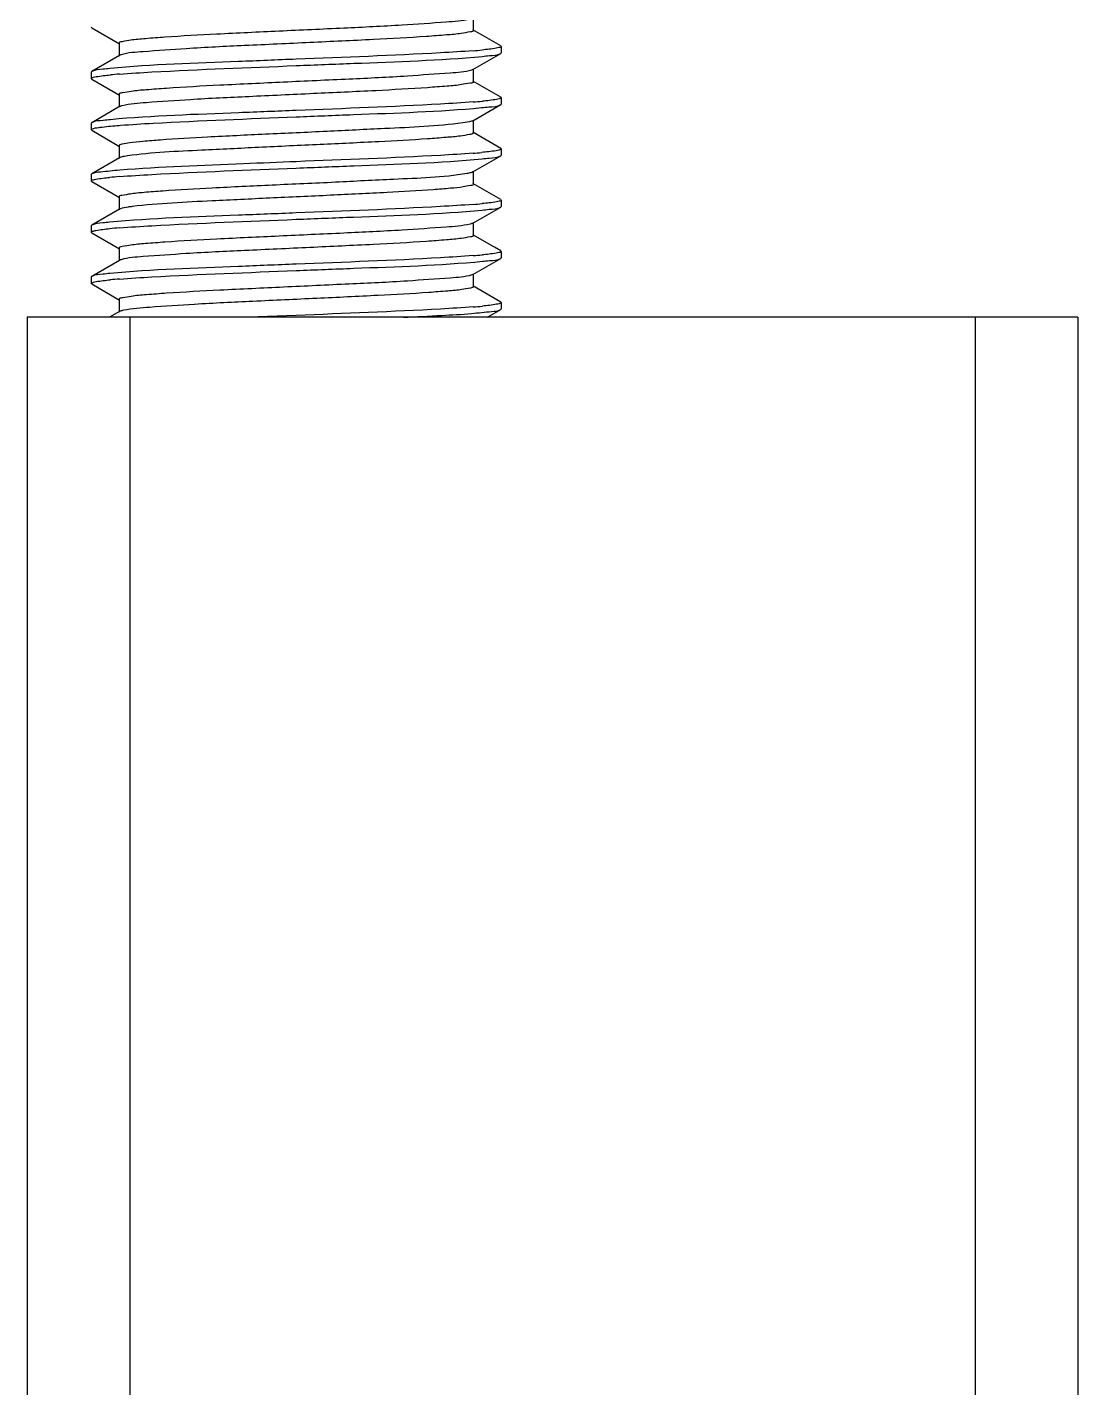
# Model space of a CAD drawing. Extents: x -1396510 to 1250330, y -1892470 to 1623980.
# Drawn here: x -1171029.2 to -1170834, y -61470.7 to -61217.9 of the extents above; entities that cross this region are included whole.
import ezdxf

# ---------------------------------------------------------------- set-up
doc = ezdxf.new("R2010")
doc.units = 0
doc.header["$LTSCALE"] = 1000
doc.header["$MEASUREMENT"] = 0

msp = doc.modelspace()

# ---------------------------------------------------------------- linework, layer by layer
at = {"linetype": 'Continuous'}
for p, q in [((-1171017.18, -61217.99), (-1171017.27, -61217.88)), ((-1171017.18, -61217.99), (-1171012.02, -61220.98)), ((-1170941.21, -61221.35), (-1170946.38, -61218.36)), ((-1170946.27, -61218.48), (-1170946.27, -61216.1)), ((-1171012.12, -61220.86), (-1171012.12, -61223.24)), ((-1171012.02, -61223.12), (-1171017.18, -61226.11)), ((-1170946.38, -61225.74), (-1170941.21, -61222.75)), ((-1170941.21, -61221.35), (-1170941.12, -61221.46)), ((-1170941.21, -61222.75), (-1170941.12, -61222.64)), ((-1170941.12, -61221.45), (-1170941.12, -61222.64)), ((-1170946.38, -61225.74), (-1170946.56, -61225.82)), ((-1170946.27, -61228), (-1170946.27, -61225.62)), ((-1171017.18, -61226.11), (-1171017.27, -61226.21)), ((-1171017.27, -61226.21), (-1171017.27, -61227.4)), ((-1171017.18, -61227.51), (-1171017.27, -61227.4)), ((-1171017.18, -61227.51), (-1171012.02, -61230.5)), ((-1170941.21, -61230.87), (-1170946.38, -61227.88)), ((-1171012.12, -61230.38), (-1171012.12, -61232.76)), ((-1170941.21, -61230.87), (-1170941.12, -61230.97)), ((-1170941.12, -61230.97), (-1170941.12, -61232.16)), ((-1171012.02, -61232.64), (-1171017.18, -61235.63)), ((-1170946.38, -61235.26), (-1170941.21, -61232.27)), ((-1170941.21, -61232.27), (-1170941.12, -61232.16)), ((-1171017.18, -61235.63), (-1171017.27, -61235.73)), ((-1171017.27, -61235.73), (-1171017.27, -61236.92)), ((-1171012.12, -61236.13), (-1171011.85, -61236.1)), ((-1170946.27, -61237.52), (-1170946.27, -61235.14)), ((-1171017.18, -61237.03), (-1171017.27, -61236.92)), ((-1171017.18, -61237.03), (-1171012.02, -61240.02)), ((-1170941.21, -61240.39), (-1170946.38, -61237.4)), ((-1171012.12, -61239.9), (-1171012.12, -61242.28)), ((-1170941.21, -61240.39), (-1170941.12, -61240.49)), ((-1170941.12, -61240.49), (-1170941.12, -61241.68)), ((-1171012.02, -61242.16), (-1171017.18, -61245.15)), ((-1170946.38, -61244.78), (-1170941.21, -61241.79)), ((-1170941.21, -61241.79), (-1170941.12, -61241.68)), ((-1171017.18, -61245.15), (-1171017.27, -61245.25)), ((-1171017.27, -61245.25), (-1171017.27, -61246.44)), ((-1170946.27, -61247.04), (-1170946.27, -61244.66)), ((-1171017.18, -61246.55), (-1171017.27, -61246.44)), ((-1171017.18, -61246.55), (-1171012.02, -61249.54)), ((-1170941.21, -61249.91), (-1170946.38, -61246.92)), ((-1171012.12, -61249.42), (-1171012.12, -61251.8)), ((-1170946.38, -61254.3), (-1170941.21, -61251.31)), ((-1170941.21, -61249.91), (-1170941.12, -61250.01)), ((-1170941.21, -61251.31), (-1170941.12, -61251.2)), ((-1170941.12, -61250.01), (-1170941.12, -61251.2)), ((-1171012.02, -61251.68), (-1171017.18, -61254.67)), ((-1171011.87, -61251.61), (-1171012.02, -61251.68)), ((-1171017.18, -61254.67), (-1171017.27, -61254.77)), ((-1171017.27, -61254.77), (-1171017.27, -61255.96)), ((-1171017.18, -61256.07), (-1171017.27, -61255.96)), ((-1171017.18, -61256.07), (-1171012.02, -61259.06)), ((-1170946.27, -61256.56), (-1170946.27, -61254.18)), ((-1170942.37, -61258.76), (-1170946.38, -61256.44)), ((-1170941.21, -61259.43), (-1170942.37, -61258.76)), ((-1171012.02, -61261.2), (-1171017.18, -61264.19)), ((-1171012.12, -61258.94), (-1171012.12, -61261.32)), ((-1170946.38, -61263.82), (-1170941.21, -61260.83)), ((-1170941.21, -61259.43), (-1170941.12, -61259.53)), ((-1170941.21, -61260.83), (-1170941.12, -61260.72)), ((-1170941.12, -61259.53), (-1170941.12, -61260.72)), ((-1170946.38, -61263.82), (-1170946.56, -61263.9)), ((-1170946.27, -61266.08), (-1170946.27, -61263.7)), ((-1171017.18, -61264.19), (-1171017.27, -61264.29)), ((-1171017.27, -61264.29), (-1171017.27, -61265.48)), ((-1171017.18, -61265.59), (-1171017.27, -61265.48)), ((-1171017.18, -61265.59), (-1171012.02, -61268.58)), ((-1170941.21, -61268.95), (-1170946.38, -61265.96)), ((-1171012.12, -61268.46), (-1171012.12, -61270.84)), ((-1170941.21, -61268.95), (-1170941.12, -61269.05)), ((-1171012.02, -61270.72), (-1171013.87, -61271.79)), ((-1171011.23, -61270.48), (-1171011.51, -61270.54)), ((-1170979.2, -61271.43), (-1170988.1, -61271.79)), ((-1170943.7, -61271.79), (-1170941.21, -61270.35)), ((-1170941.21, -61270.35), (-1170941.12, -61270.24)), ((-1170941.12, -61269.05), (-1170941.12, -61270.24)), ((-1171029.17, -61271.79), (-1171029.17, -62874.07)), ((-1170834.02, -61271.79), (-1171029.17, -61271.79)), ((-1171010.13, -61271.79), (-1171010.13, -62874.07)), ((-1170853.06, -61271.79), (-1170853.06, -62874.07)), ((-1170834.02, -61271.79), (-1170834.02, -62874.07))]:
    msp.add_line(p, q, dxfattribs=at)
for centre, radius, start, end in [((-1170954.75, -61114.35), 108.23, 274.4571, 275.3372), ((-1170947.28, -61223.74), 2.2, 287.9093, 289.044), ((-1171003.68, -61334.01), 107.73, 94.4567, 95.35), ((-1171010.32, -61237.44), 5.11, 103.4604, 104.3304), ((-1170954.63, -61125.3), 106.8, 274.4562, 275.3759), ((-1170954.95, -61131.04), 110.59, 274.4593, 275.2731), ((-1171003.96, -61349.77), 104.44, 94.4466, 95.4488), ((-1170954.73, -61143.16), 107.98, 274.4571, 275.3429), ((-1171003.89, -61360.06), 105.21, 94.4523, 95.4224), ((-1170954.75, -61152.43), 108.23, 274.4571, 275.3372), ((-1170947.28, -61261.82), 2.2, 287.9093, 289.044), ((-1171003.68, -61372.09), 107.73, 94.4567, 95.35), ((-1171010.32, -61275.52), 5.11, 103.4604, 104.3304), ((-1170954.63, -61163.38), 106.8, 274.4562, 275.3759)]:
    msp.add_arc(centre, radius, start, end, dxfattribs=at)
for points, knots in [([(-1170946.89, -61216.39), (-1170948.34, -61216.74), (-1170952.59, -61217.04), (-1170960.4, -61217.6), (-1170970.76, -61218.09), (-1170982.25, -61218.62), (-1170993.29, -61219.14), (-1171001.64, -61219.58), (-1171006.86, -61219.99), (-1171009.69, -61220.22), (-1171011.03, -61220.52), (-1171012.12, -61220.65), (-1171012.12, -61220.86)], [0, 0, 0, 0, 0.068576, 0.194029, 0.359725, 0.543506, 0.720761, 0.867753, 0.923531, 0.964877, 0.99049, 1, 1, 1, 1]), ([(-1170946.27, -61218.48), (-1170946.27, -61218.69), (-1170947.39, -61218.82), (-1170948.76, -61219.13), (-1170951.67, -61219.36), (-1170957.01, -61219.78), (-1170965.53, -61220.22), (-1170976.76, -61220.75), (-1170988.35, -61221.29), (-1170998.7, -61221.76), (-1171006.31, -61222.37), (-1171010.41, -61222.61), (-1171011.73, -61223)], [0, 0, 0, 0, 0.009703, 0.035887, 0.07813, 0.135078, 0.284815, 0.464601, 0.649729, 0.81476, 0.937049, 1, 1, 1, 1]), ([(-1171011.73, -61223), (-1171011.78, -61223.02), (-1171011.88, -61223.05), (-1171011.98, -61223.1), (-1171012.02, -61223.12)], [0, 0, 0, 0, 0.569522, 1, 1, 1, 1]), ([(-1170946.34, -61222.26), (-1170948.36, -61222.42), (-1170959.3, -61223.08), (-1170970.26, -61223.48), (-1170979.2, -61223.83)], [0, 0, 0, 0, 0.184553, 1, 1, 1, 1]), ([(-1170979.2, -61225.02), (-1170975.63, -61224.88), (-1170964.11, -61224.39), (-1170952.56, -61224.05), (-1170944.63, -61223.3)], [0, 0, 0, 0, 0.309073, 1, 1, 1, 1]), ([(-1170941.56, -61221.68), (-1170941.72, -61221.73), (-1170942.76, -61221.93), (-1170943.81, -61222.03), (-1170944.68, -61222.12)], [0, 0, 0, 0, 0.163341, 1, 1, 1, 1]), ([(-1170944.63, -61223.3), (-1170944.19, -61223.26), (-1170943.06, -61223.1), (-1170941.83, -61223.11), (-1170941.21, -61222.75)], [0, 0, 0, 0, 0.379133, 1, 1, 1, 1]), ([(-1170941.12, -61221.46), (-1170941.12, -61221.51), (-1170941.3, -61221.62), (-1170941.45, -61221.66), (-1170941.56, -61221.68)], [0, 0, 0, 0, 0.314295, 1, 1, 1, 1]), ([(-1171013.84, -61225.57), (-1171014.26, -61225.61), (-1171015.37, -61225.76), (-1171016.58, -61225.76), (-1171017.18, -61226.11)], [0, 0, 0, 0, 0.378727, 1, 1, 1, 1]), ([(-1170979.2, -61223.83), (-1170982.77, -61223.98), (-1170994.32, -61224.47), (-1171005.89, -61224.8), (-1171013.84, -61225.57)], [0, 0, 0, 0, 0.309586, 1, 1, 1, 1]), ([(-1170946.61, -61225.84), (-1170947.88, -61226.25), (-1170951.93, -61226.46), (-1170959.47, -61227.09), (-1170969.81, -61227.56), (-1170981.44, -61228.1), (-1170992.73, -61228.63), (-1171001.3, -61229.08), (-1171006.68, -61229.5), (-1171009.61, -61229.72), (-1171010.99, -61230.04), (-1171012.12, -61230.16), (-1171012.12, -61230.38)], [0, 0, 0, 0, 0.061098, 0.182334, 0.347135, 0.532706, 0.713328, 0.863975, 0.921317, 0.963856, 0.990226, 1, 1, 1, 1]), ([(-1171012.05, -61226.6), (-1171010.04, -61226.44), (-1170999.09, -61225.78), (-1170988.13, -61225.38), (-1170979.2, -61225.02)], [0, 0, 0, 0, 0.184541, 1, 1, 1, 1]), ([(-1171017.27, -61227.4), (-1171017.27, -61227.35), (-1171017.1, -61227.24), (-1171016.96, -61227.21), (-1171016.85, -61227.18)], [0, 0, 0, 0, 0.315177, 1, 1, 1, 1]), ([(-1171016.85, -61227.18), (-1171016.69, -61227.13), (-1171015.65, -61226.93), (-1171014.61, -61226.83), (-1171013.73, -61226.75)], [0, 0, 0, 0, 0.16229, 1, 1, 1, 1]), ([(-1170946.27, -61228), (-1170946.27, -61228.21), (-1170947.37, -61228.34), (-1170948.7, -61228.64), (-1170951.54, -61228.87), (-1170956.76, -61229.28), (-1170965.1, -61229.72), (-1170976.15, -61230.24), (-1170987.64, -61230.77), (-1170998, -61231.26), (-1171005.81, -61231.82), (-1171010.05, -61232.12), (-1171011.51, -61232.47)], [0, 0, 0, 0, 0.009517, 0.035128, 0.076492, 0.132277, 0.279305, 0.456588, 0.640385, 0.806077, 0.931494, 1, 1, 1, 1]), ([(-1170941.12, -61230.97), (-1170941.12, -61231.02), (-1170941.27, -61231.13), (-1170941.4, -61231.16), (-1170941.5, -61231.19)], [0, 0, 0, 0, 0.319254, 1, 1, 1, 1]), ([(-1170979.2, -61233.35), (-1170982.75, -61233.5), (-1170994.27, -61233.99), (-1171005.8, -61234.33), (-1171013.73, -61235.07)], [0, 0, 0, 0, 0.308784, 1, 1, 1, 1]), ([(-1171011.58, -61232.48), (-1171011.67, -61232.51), (-1171011.82, -61232.55), (-1171011.96, -61232.61), (-1171012.02, -61232.64)], [0, 0, 0, 0, 0.585672, 1, 1, 1, 1]), ([(-1170946.33, -61231.78), (-1170948.35, -61231.93), (-1170959.3, -61232.6), (-1170970.26, -61233), (-1170979.2, -61233.35)], [0, 0, 0, 0, 0.184509, 1, 1, 1, 1]), ([(-1170979.2, -61234.54), (-1170975.66, -61234.4), (-1170964.19, -61233.92), (-1170952.7, -61233.57), (-1170944.78, -61232.83)], [0, 0, 0, 0, 0.307895, 1, 1, 1, 1]), ([(-1170944.78, -61232.83), (-1170944.33, -61232.79), (-1170943.15, -61232.63), (-1170941.86, -61232.64), (-1170941.21, -61232.27)], [0, 0, 0, 0, 0.380051, 1, 1, 1, 1]), ([(-1170941.5, -61231.19), (-1170941.66, -61231.23), (-1170942.69, -61231.45), (-1170943.74, -61231.55), (-1170944.63, -61231.63)], [0, 0, 0, 0, 0.159053, 1, 1, 1, 1]), ([(-1171013.73, -61235.07), (-1171014.17, -61235.12), (-1171015.31, -61235.28), (-1171016.56, -61235.27), (-1171017.18, -61235.63)], [0, 0, 0, 0, 0.379378, 1, 1, 1, 1]), ([(-1171015.96, -61236.52), (-1171015.72, -61236.49), (-1171014.44, -61236.32), (-1171013.16, -61236.21), (-1171012.12, -61236.13)], [0, 0, 0, 0, 0.190958, 1, 1, 1, 1]), ([(-1170948.26, -61235.67), (-1170953.05, -61236.31), (-1170961.49, -61236.64), (-1170973.71, -61237.28), (-1170984.69, -61237.76), (-1170994.98, -61238.27), (-1171002.64, -61238.69), (-1171007.38, -61239.08), (-1171009.93, -61239.3), (-1171011.15, -61239.57), (-1171012.12, -61239.71), (-1171012.12, -61239.9)], [0, 0, 0, 0, 0.226556, 0.394464, 0.573122, 0.741029, 0.877994, 0.929534, 0.967621, 0.99116, 1, 1, 1, 1]), ([(-1171011.85, -61236.1), (-1171009.83, -61235.95), (-1170998.95, -61235.3), (-1170988.06, -61234.9), (-1170979.2, -61234.54)], [0, 0, 0, 0, 0.186017, 1, 1, 1, 1]), ([(-1170946.38, -61235.26), (-1170946.45, -61235.3), (-1170947.07, -61235.52), (-1170947.71, -61235.59), (-1170948.26, -61235.67)], [0, 0, 0, 0, 0.140461, 1, 1, 1, 1]), ([(-1171017.27, -61236.92), (-1171017.27, -61236.88), (-1171016.83, -61236.56), (-1171016.38, -61236.59), (-1171015.96, -61236.52)], [0, 0, 0, 0, 0.092798, 1, 1, 1, 1]), ([(-1170946.3, -61237.58), (-1170946.46, -61237.77), (-1170947.38, -61237.88), (-1170948.99, -61238.18), (-1170951.64, -61238.39), (-1170956.65, -61238.79), (-1170964.47, -61239.2), (-1170974.92, -61239.71), (-1170985.89, -61240.19), (-1170997.82, -61240.84), (-1171005.99, -61241.12), (-1171010.55, -61241.81)], [0, 0, 0, 0, 0.011937, 0.038615, 0.07957, 0.133598, 0.274096, 0.443272, 0.620779, 0.785256, 1, 1, 1, 1]), ([(-1170946.27, -61237.52), (-1170946.27, -61237.53), (-1170946.28, -61237.55), (-1170946.29, -61237.57), (-1170946.3, -61237.58)], [0, 0, 0, 0, 0.463467, 1, 1, 1, 1]), ([(-1170941.57, -61240.73), (-1170941.74, -61240.77), (-1170942.8, -61240.98), (-1170943.88, -61241.08), (-1170944.78, -61241.16)], [0, 0, 0, 0, 0.163149, 1, 1, 1, 1]), ([(-1170941.12, -61240.49), (-1170941.12, -61240.55), (-1170941.3, -61240.66), (-1170941.45, -61240.7), (-1170941.57, -61240.73)], [0, 0, 0, 0, 0.312916, 1, 1, 1, 1]), ([(-1171010.55, -61241.81), (-1171010.73, -61241.83), (-1171011.22, -61241.92), (-1171011.73, -61242), (-1171012.02, -61242.16)], [0, 0, 0, 0, 0.353551, 1, 1, 1, 1]), ([(-1170979.2, -61242.87), (-1170982.45, -61243), (-1170993.39, -61243.45), (-1171004.34, -61243.85), (-1171012, -61244.45)], [0, 0, 0, 0, 0.297814, 1, 1, 1, 1]), ([(-1170946.35, -61241.3), (-1170948.37, -61241.46), (-1170959.31, -61242.12), (-1170970.27, -61242.52), (-1170979.2, -61242.87)], [0, 0, 0, 0, 0.184619, 1, 1, 1, 1]), ([(-1170979.2, -61244.06), (-1170975.64, -61243.92), (-1170964.13, -61243.43), (-1170952.6, -61243.09), (-1170944.68, -61242.34)], [0, 0, 0, 0, 0.308711, 1, 1, 1, 1]), ([(-1170944.68, -61242.34), (-1170944.23, -61242.3), (-1170943.09, -61242.14), (-1170941.84, -61242.15), (-1170941.21, -61241.79)], [0, 0, 0, 0, 0.379419, 1, 1, 1, 1]), ([(-1171017.27, -61246.44), (-1171017.27, -61246.39), (-1171017.12, -61246.29), (-1171016.99, -61246.25), (-1171016.89, -61246.23)], [0, 0, 0, 0, 0.319044, 1, 1, 1, 1]), ([(-1171012, -61244.45), (-1171013.19, -61244.54), (-1171014.88, -61244.78), (-1171016.71, -61244.87), (-1171017.18, -61245.15)], [0, 0, 0, 0, 0.683777, 1, 1, 1, 1]), ([(-1171016.89, -61246.23), (-1171016.73, -61246.18), (-1171015.73, -61245.98), (-1171014.72, -61245.88), (-1171013.88, -61245.8)], [0, 0, 0, 0, 0.160861, 1, 1, 1, 1]), ([(-1170947.48, -61245.07), (-1170951.97, -61245.84), (-1170960.17, -61246.05), (-1170972.22, -61246.74), (-1170983.47, -61247.22), (-1170994.14, -61247.74), (-1171002.14, -61248.17), (-1171007.12, -61248.57), (-1171009.81, -61248.8), (-1171011.09, -61249.08), (-1171012.12, -61249.22), (-1171012.12, -61249.42)], [0, 0, 0, 0, 0.210773, 0.377666, 0.558838, 0.731273, 0.873076, 0.926648, 0.966309, 0.990838, 1, 1, 1, 1]), ([(-1171012.06, -61245.64), (-1171010.04, -61245.48), (-1170999.09, -61244.82), (-1170988.13, -61244.42), (-1170979.2, -61244.06)], [0, 0, 0, 0, 0.184504, 1, 1, 1, 1]), ([(-1170946.38, -61244.78), (-1170946.5, -61244.85), (-1170946.87, -61244.95), (-1170947.24, -61245.03), (-1170947.48, -61245.07)], [0, 0, 0, 0, 0.374139, 1, 1, 1, 1]), ([(-1170946.27, -61247.04), (-1170946.27, -61247.22), (-1170947.22, -61247.37), (-1170948.4, -61247.63), (-1170950.89, -61247.85), (-1170955.51, -61248.23), (-1170963, -61248.65), (-1170973.09, -61249.14), (-1170983.94, -61249.62), (-1170996.21, -61250.25), (-1171004.75, -61250.61), (-1171009.68, -61251.21)], [0, 0, 0, 0, 0.008683, 0.031763, 0.069103, 0.119686, 0.254361, 0.420111, 0.597552, 0.765912, 1, 1, 1, 1]), ([(-1171009.68, -61251.21), (-1171009.93, -61251.24), (-1171010.66, -61251.34), (-1171011.41, -61251.44), (-1171011.87, -61251.61)], [0, 0, 0, 0, 0.341642, 1, 1, 1, 1]), ([(-1170946.34, -61250.82), (-1170948.36, -61250.97), (-1170959.3, -61251.64), (-1170970.26, -61252.04), (-1170979.2, -61252.39)], [0, 0, 0, 0, 0.184538, 1, 1, 1, 1]), ([(-1170941.51, -61250.23), (-1170941.67, -61250.28), (-1170942.72, -61250.49), (-1170943.78, -61250.59), (-1170944.68, -61250.67)], [0, 0, 0, 0, 0.159502, 1, 1, 1, 1]), ([(-1170944.68, -61251.86), (-1170944.24, -61251.82), (-1170943.09, -61251.66), (-1170941.84, -61251.67), (-1170941.21, -61251.31)], [0, 0, 0, 0, 0.379512, 1, 1, 1, 1]), ([(-1170941.12, -61250.01), (-1170941.12, -61250.06), (-1170941.28, -61250.17), (-1170941.41, -61250.2), (-1170941.51, -61250.23)], [0, 0, 0, 0, 0.318137, 1, 1, 1, 1]), ([(-1170979.2, -61252.39), (-1170982.78, -61252.54), (-1170994.34, -61253.03), (-1171005.92, -61253.36), (-1171013.88, -61254.13)], [0, 0, 0, 0, 0.309919, 1, 1, 1, 1]), ([(-1171012.06, -61255.16), (-1171010.04, -61255), (-1170999.1, -61254.34), (-1170988.13, -61253.94), (-1170979.2, -61253.58)], [0, 0, 0, 0, 0.184493, 1, 1, 1, 1]), ([(-1170979.2, -61253.58), (-1170975.64, -61253.44), (-1170964.14, -61252.95), (-1170952.61, -61252.61), (-1170944.68, -61251.86)], [0, 0, 0, 0, 0.308641, 1, 1, 1, 1]), ([(-1171017.27, -61255.96), (-1171017.27, -61255.91), (-1171017.12, -61255.81), (-1171016.98, -61255.77), (-1171016.88, -61255.75)], [0, 0, 0, 0, 0.318595, 1, 1, 1, 1]), ([(-1171013.88, -61254.13), (-1171014.3, -61254.17), (-1171015.39, -61254.32), (-1171016.58, -61254.32), (-1171017.18, -61254.67)], [0, 0, 0, 0, 0.378482, 1, 1, 1, 1]), ([(-1171016.88, -61255.75), (-1171016.72, -61255.7), (-1171015.72, -61255.49), (-1171014.69, -61255.4), (-1171013.84, -61255.31)], [0, 0, 0, 0, 0.160696, 1, 1, 1, 1]), ([(-1170946.89, -61254.47), (-1170948.34, -61254.82), (-1170952.59, -61255.12), (-1170960.4, -61255.68), (-1170970.76, -61256.17), (-1170982.25, -61256.7), (-1170993.29, -61257.22), (-1171001.64, -61257.66), (-1171006.86, -61258.07), (-1171009.69, -61258.3), (-1171011.03, -61258.6), (-1171012.12, -61258.73), (-1171012.12, -61258.94)], [0, 0, 0, 0, 0.068576, 0.194029, 0.359725, 0.543506, 0.720761, 0.867753, 0.923531, 0.964877, 0.99049, 1, 1, 1, 1]), ([(-1170946.38, -61254.3), (-1170946.44, -61254.33), (-1170946.61, -61254.4), (-1170946.78, -61254.45), (-1170946.89, -61254.47)], [0, 0, 0, 0, 0.406881, 1, 1, 1, 1]), ([(-1170946.27, -61256.56), (-1170946.27, -61256.77), (-1170947.39, -61256.9), (-1170948.76, -61257.21), (-1170951.67, -61257.43), (-1170957.01, -61257.85), (-1170965.53, -61258.3), (-1170976.76, -61258.83), (-1170988.35, -61259.37), (-1170998.7, -61259.84), (-1171006.31, -61260.45), (-1171010.41, -61260.69), (-1171011.73, -61261.08)], [0, 0, 0, 0, 0.009703, 0.035887, 0.07813, 0.135078, 0.284815, 0.464601, 0.649729, 0.81476, 0.937049, 1, 1, 1, 1]), ([(-1171011.73, -61261.08), (-1171011.78, -61261.1), (-1171011.88, -61261.13), (-1171011.98, -61261.17), (-1171012.02, -61261.2)], [0, 0, 0, 0, 0.569522, 1, 1, 1, 1]), ([(-1170946.34, -61260.33), (-1170948.36, -61260.49), (-1170959.3, -61261.16), (-1170970.26, -61261.56), (-1170979.2, -61261.91)], [0, 0, 0, 0, 0.184553, 1, 1, 1, 1]), ([(-1170979.2, -61263.1), (-1170975.63, -61262.96), (-1170964.11, -61262.47), (-1170952.56, -61262.13), (-1170944.63, -61261.38)], [0, 0, 0, 0, 0.309073, 1, 1, 1, 1]), ([(-1170941.56, -61259.76), (-1170941.72, -61259.81), (-1170942.76, -61260.01), (-1170943.81, -61260.11), (-1170944.68, -61260.19)], [0, 0, 0, 0, 0.163341, 1, 1, 1, 1]), ([(-1170944.63, -61261.38), (-1170944.19, -61261.34), (-1170943.06, -61261.18), (-1170941.83, -61261.19), (-1170941.21, -61260.83)], [0, 0, 0, 0, 0.379133, 1, 1, 1, 1]), ([(-1170941.12, -61259.53), (-1170941.12, -61259.59), (-1170941.3, -61259.7), (-1170941.45, -61259.73), (-1170941.56, -61259.76)], [0, 0, 0, 0, 0.314295, 1, 1, 1, 1]), ([(-1171013.84, -61263.64), (-1171014.26, -61263.68), (-1171015.37, -61263.84), (-1171016.58, -61263.84), (-1171017.18, -61264.19)], [0, 0, 0, 0, 0.378727, 1, 1, 1, 1]), ([(-1170979.2, -61261.91), (-1170982.77, -61262.05), (-1170994.32, -61262.55), (-1171005.89, -61262.88), (-1171013.84, -61263.64)], [0, 0, 0, 0, 0.309586, 1, 1, 1, 1]), ([(-1170946.61, -61263.91), (-1170947.88, -61264.33), (-1170951.93, -61264.54), (-1170959.47, -61265.17), (-1170969.81, -61265.63), (-1170981.44, -61266.18), (-1170992.73, -61266.71), (-1171001.3, -61267.16), (-1171006.68, -61267.58), (-1171009.61, -61267.8), (-1171010.99, -61268.12), (-1171012.12, -61268.24), (-1171012.12, -61268.46)], [0, 0, 0, 0, 0.061098, 0.182334, 0.347135, 0.532706, 0.713328, 0.863975, 0.921317, 0.963856, 0.990226, 1, 1, 1, 1]), ([(-1171012.05, -61264.68), (-1171010.04, -61264.52), (-1170999.09, -61263.86), (-1170988.13, -61263.46), (-1170979.2, -61263.1)], [0, 0, 0, 0, 0.184541, 1, 1, 1, 1]), ([(-1171017.27, -61265.48), (-1171017.27, -61265.43), (-1171017.1, -61265.32), (-1171016.96, -61265.28), (-1171016.85, -61265.26)], [0, 0, 0, 0, 0.315177, 1, 1, 1, 1]), ([(-1171016.85, -61265.26), (-1171016.69, -61265.21), (-1171015.65, -61265.01), (-1171014.61, -61264.91), (-1171013.73, -61264.82)], [0, 0, 0, 0, 0.16229, 1, 1, 1, 1]), ([(-1170946.27, -61266.08), (-1170946.27, -61266.28), (-1170947.33, -61266.41), (-1170948.64, -61266.71), (-1170951.4, -61266.93), (-1170956.5, -61267.34), (-1170964.67, -61267.77), (-1170975.53, -61268.29), (-1170986.9, -61268.81), (-1170997.27, -61269.3), (-1171005.25, -61269.84), (-1171009.66, -61270.17), (-1171011.23, -61270.48)], [0, 0, 0, 0, 0.009331, 0.03439, 0.074877, 0.129528, 0.273875, 0.448678, 0.631138, 0.797452, 0.925949, 1, 1, 1, 1]), ([(-1171011.58, -61270.56), (-1171011.67, -61270.58), (-1171011.82, -61270.63), (-1171011.96, -61270.68), (-1171012.02, -61270.72)], [0, 0, 0, 0, 0.585672, 1, 1, 1, 1]), ([(-1170946.33, -61269.85), (-1170948.35, -61270.01), (-1170959.3, -61270.68), (-1170970.26, -61271.08), (-1170979.2, -61271.43)], [0, 0, 0, 0, 0.184509, 1, 1, 1, 1]), ([(-1170959.3, -61271.79), (-1170956.93, -61271.68), (-1170952.72, -61271.45), (-1170947.21, -61271.18), (-1170943.62, -61270.73), (-1170941.71, -61270.63), (-1170941.21, -61270.35)], [0, 0, 0, 0, 0.390986, 0.698338, 0.904922, 1, 1, 1, 1]), ([(-1170941.5, -61269.27), (-1170941.66, -61269.31), (-1170942.69, -61269.52), (-1170943.74, -61269.62), (-1170944.63, -61269.71)], [0, 0, 0, 0, 0.159053, 1, 1, 1, 1]), ([(-1170941.12, -61269.05), (-1170941.12, -61269.1), (-1170941.27, -61269.2), (-1170941.4, -61269.24), (-1170941.5, -61269.27)], [0, 0, 0, 0, 0.319254, 1, 1, 1, 1])]:
    msp.add_open_spline(points, degree=3, knots=knots, dxfattribs=at)

doc.saveas('drawing.dxf')
